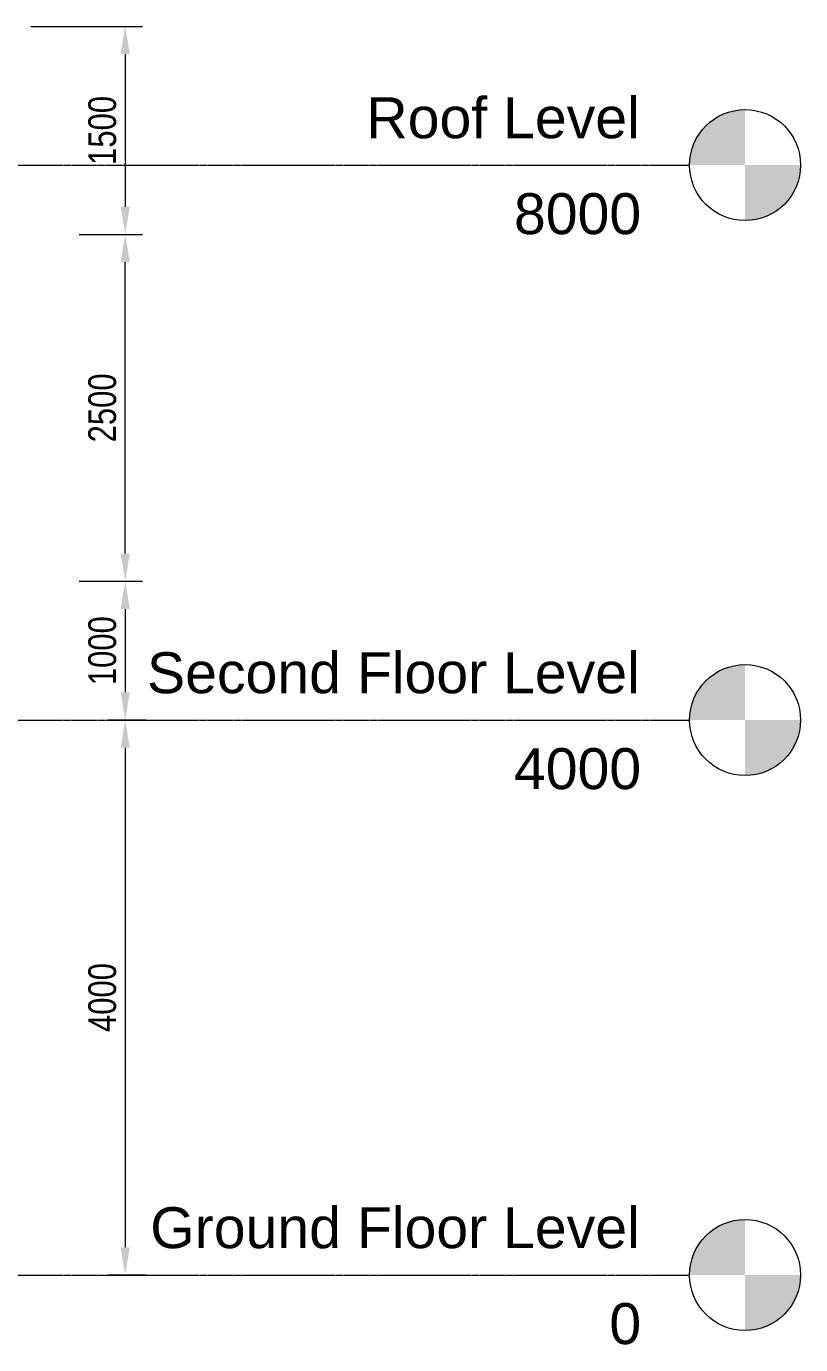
# Model space of a CAD drawing. Header units: millimetres. Extents: x -31954 to 493870, y 99509 to 604061.
# Drawn here: x 422878 to 428457, y 121616 to 131118 of the extents above; entities that cross this region are included whole.
import ezdxf

# ---------------------------------------------------------------- set-up
doc = ezdxf.new("R2010")
doc.units = ezdxf.units.MM
doc.header["$LTSCALE"] = 10
doc.linetypes.add('Center', pattern=[2, 1.25, -0.25, 0.25, -0.25])
doc.layers.add('A-ANNOTATIONS', color=1, linetype='Continuous', lineweight=9)
doc.layers.add('A-FLOR-LEVL', color=6, linetype='Continuous', lineweight=9)
doc.styles.add('Dimension Text', font='arial.ttf', dxfattribs={"width": 0.8})
doc.styles.get("Standard").update_dxf_attribs({"font": 'arial.ttf', "width": 0.8})

msp = doc.modelspace()

# ---------------------------------------------------------------- hatches: boundary and pattern name
at = {"layer": 'A-FLOR-LEVL'}
h = msp.add_hatch(color=256, dxfattribs=at)
edge = h.paths.add_edge_path(flags=0)
edge.add_line((428057.2, 130118), (427657.2, 130118))
edge.add_arc((428057.2, 130118), 400, 90, 180, ccw=False)
edge.add_line((428057.2, 130518), (428057.2, 130118))
h = msp.add_hatch(color=256, dxfattribs=at)
edge = h.paths.add_edge_path(flags=0)
edge.add_line((428057.2, 129718), (428057.2, 130118))
edge.add_line((428057.2, 130118), (428457.2, 130118))
edge.add_arc((428057.2, 130118), 400, 270, 360, ccw=False)
h = msp.add_hatch(color=256, dxfattribs=at)
edge = h.paths.add_edge_path(flags=0)
edge.add_line((428057.2, 126118), (427657.2, 126118))
edge.add_arc((428057.2, 126118), 400, 90, 180, ccw=False)
edge.add_line((428057.2, 126518), (428057.2, 126118))
h = msp.add_hatch(color=256, dxfattribs=at)
edge = h.paths.add_edge_path(flags=0)
edge.add_line((428057.2, 125718), (428057.2, 126118))
edge.add_line((428057.2, 126118), (428457.2, 126118))
edge.add_arc((428057.2, 126118), 400, 270, 360, ccw=False)
h = msp.add_hatch(color=256, dxfattribs=at)
edge = h.paths.add_edge_path(flags=0)
edge.add_line((428057.2, 122118), (427657.2, 122118))
edge.add_arc((428057.2, 122118), 400, 90, 180, ccw=False)
edge.add_line((428057.2, 122518), (428057.2, 122118))
h = msp.add_hatch(color=256, dxfattribs=at)
edge = h.paths.add_edge_path(flags=0)
edge.add_line((428057.2, 121718), (428057.2, 122118))
edge.add_line((428057.2, 122118), (428457.2, 122118))
edge.add_arc((428057.2, 122118), 400, 270, 360, ccw=False)

# ---------------------------------------------------------------- linework, layer by layer
at = {"layer": 'A-ANNOTATIONS'}
for p, q in [((422909.3, 131118), (423715.4, 131118)), ((423590.4, 130918), (423590.4, 129818)), ((423259.3, 129618), (423715.4, 129618)), ((423259.3, 129618), (423715.4, 129618)), ((423590.4, 127318), (423590.4, 129418)), ((423259.3, 127118), (423715.4, 127118)), ((423259.3, 127118), (423715.4, 127118)), ((423590.4, 126918), (423590.4, 126318)), ((423740, 126118), (423465.4, 126118)), ((423740, 126118), (423465.4, 126118)), ((423590.4, 125918), (423590.4, 122318)), ((423740, 122118), (423465.4, 122118))]:
    msp.add_line(p, q, dxfattribs=at)
for points in [[(423557.1, 130918), (423623.7, 130918), (423590.4, 131118)], [(423557.1, 129818), (423623.7, 129818), (423590.4, 129618)], [(423557.1, 129418), (423623.7, 129418), (423590.4, 129618)], [(423557.1, 127318), (423623.7, 127318), (423590.4, 127118)], [(423557.1, 126918), (423623.7, 126918), (423590.4, 127118)], [(423557.1, 126318), (423623.7, 126318), (423590.4, 126118)], [(423557.1, 125918), (423623.7, 125918), (423590.4, 126118)], [(423557.1, 122318), (423623.7, 122318), (423590.4, 122118)]]:
    msp.add_solid(points, dxfattribs=at)
at = {"layer": 'A-FLOR-LEVL', "linetype": 'Center'}
for p, q in [((380371.9, 130118), (427657.2, 130118)), ((380371.9, 126118), (427657.2, 126118)), ((380371.9, 122118), (427657.2, 122118))]:
    msp.add_line(p, q, dxfattribs=at)
at = {"layer": 'A-FLOR-LEVL'}
for centre in [(428057.2, 130118), (428057.2, 126118), (428057.2, 122118)]:
    msp.add_circle(centre, 400, dxfattribs=at)

# ---------------------------------------------------------------- texts
at = {"layer": 'A-ANNOTATIONS', "char_height": 200, "attachment_point": 5, "rotation": 90, "style": 'Dimension Text'}
for s, insert in [('1500', (423425.8, 130368)), ('2500', (423425.8, 128368)), ('1000', (423425.8, 126618)), ('4000', (423425.8, 124118))]:
    msp.add_mtext(s, dxfattribs=dict(at, insert=insert))
at = {"layer": 'A-FLOR-LEVL'}
for s, height, p in [('Roof Level', 295.06, (425328.3, 130311.5)), ('8000', 295.06, (426391.5, 129620.3)), ('Second Floor Level', 295.06, (423747.3, 126311.5)), ('4000', 295.06, (426391.5, 125620.3)), ('Ground Floor Level', 295.06, (423770.5, 122311.5)), ('0', 295.1, (427079.2, 121620.3))]:
    msp.add_text(s, height=height, dxfattribs=at).set_placement(p)

doc.saveas('drawing.dxf')
